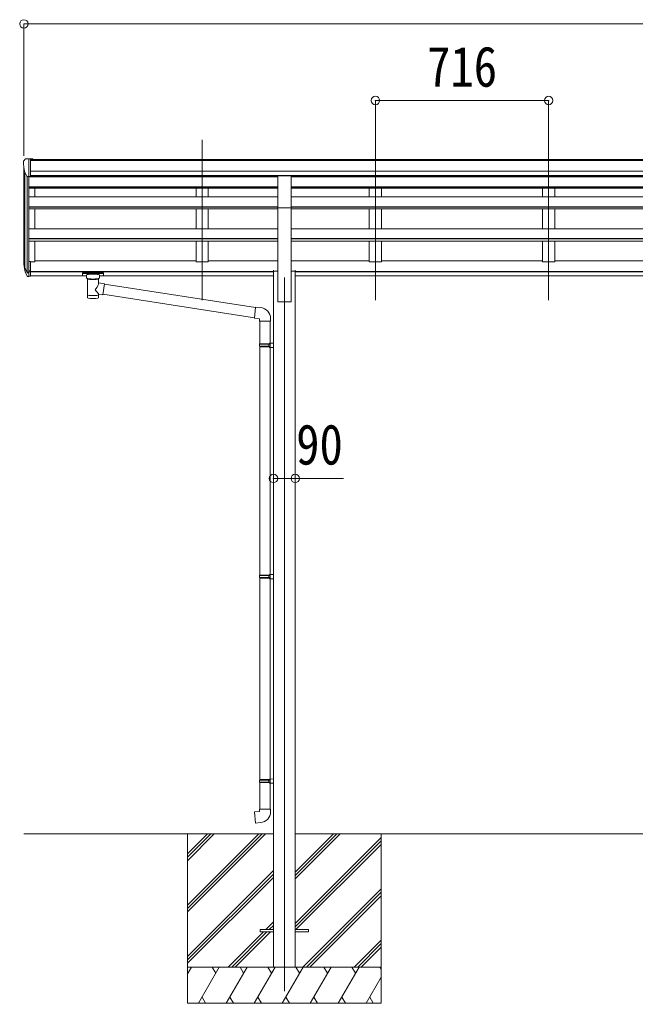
# Model space of a CAD drawing. Units: millimetres at full size. Extents: x -9783 to 33612, y -6828 to 13322.
# Drawn here: x 840 to 3383, y -4198 to -132 of the extents above; entities that cross this region are included whole.
import ezdxf
from ezdxf.enums import TextEntityAlignment as Align

# ---------------------------------------------------------------- set-up
doc = ezdxf.new("R2010")
doc.units = ezdxf.units.MM
doc.header["$LTSCALE"] = 35
doc.header["$PDMODE"] = 32
doc.header["$PDSIZE"] = 35
for name, color, linetype, lineweight in [('0-0_0', 7, 'Continuous', 9), ('0-1_本体', 4, 'Continuous', 9), ('0-2_部品', 7, 'Continuous', 9), ('0-8_PARTS2', 2, 'Continuous', 9), ('0-A_寸法', 6, 'Continuous', 9)]:
    doc.layers.add(name, color=color, linetype=linetype, lineweight=lineweight)
doc.styles.add('ＭＳ ゴシック', font='')
doc.styles.get('ＭＳ ゴシック').set_extended_font_data('MS Gothic')

msp = doc.modelspace()

# ---------------------------------------------------------------- linework, layer by layer
at = {"layer": '0-0_0'}
for p, q in [((857.33, -3498.19), (1888.13, -3498.19)), ((1533.33, -3498.19), (1533.33, -4198.19)), ((1533.33, -3792.37), (1827.51, -3498.19)), ((1533.33, -3806.51), (1841.65, -3498.19)), ((1533.33, -3820.66), (1855.8, -3498.19)), ((1533.33, -3608.52), (1643.66, -3498.19)), ((1533.33, -3594.38), (1629.52, -3498.19)), ((1533.33, -3580.24), (1615.38, -3498.19)), ((1978.53, -3498.19), (4788.13, -3498.19)), ((1978.53, -3683.82), (2164.16, -3498.19)), ((1978.53, -3669.68), (2150.02, -3498.19)), ((1978.53, -3655.54), (2135.88, -3498.19)), ((1978.53, -3867.67), (2333.33, -3512.87)), ((1978.53, -3881.81), (2333.33, -3527.02)), ((2333.33, -3498.19), (2333.33, -4198.19)), ((1980.79, -3893.69), (2333.33, -3541.16)), ((1533.33, -4004.5), (1888.13, -3649.71)), ((1533.33, -4018.64), (1888.13, -3663.85)), ((1533.33, -4032.79), (1888.13, -3677.99)), ((2010.14, -4048.19), (2333.33, -3725)), ((2024.28, -4048.19), (2333.33, -3739.15)), ((2038.43, -4048.19), (2333.33, -3753.29)), ((1856.27, -3893.69), (1888.13, -3861.84)), ((1701.77, -4048.19), (1847.27, -3902.69)), ((1715.92, -4048.19), (1861.42, -3902.69)), ((1730.06, -4048.19), (1875.56, -3902.69)), ((1870.42, -3893.69), (1888.13, -3875.98)), ((1884.56, -3893.69), (1888.13, -3890.12)), ((2222.27, -4048.19), (2333.33, -3937.14)), ((2236.42, -4048.19), (2333.33, -3951.28)), ((2250.56, -4048.19), (2333.33, -3965.42)), ((2333.33, -4048.19), (1533.33, -4048.19)), ((1533.33, -4075.7), (1549.21, -4048.19)), ((1578.08, -4198.19), (1664.68, -4048.19)), ((1649.68, -4074.17), (1634.68, -4048.19)), ((1693.55, -4198.19), (1780.15, -4048.19)), ((1765.15, -4074.18), (1750.15, -4048.19)), ((1809.02, -4198.19), (1895.62, -4048.19)), ((1880.62, -4074.18), (1865.62, -4048.19)), ((1924.49, -4198.19), (2011.09, -4048.19)), ((1996.09, -4074.18), (1981.09, -4048.19)), ((2039.96, -4198.19), (2126.56, -4048.19)), ((2111.56, -4074.18), (2096.56, -4048.19)), ((2155.43, -4198.19), (2242.03, -4048.19)), ((2212.03, -4048.19), (2227.03, -4074.17)), ((2327.5, -4048.19), (2333.33, -4058.29)), ((2270.9, -4198.19), (2333.33, -4090.06)), ((1593.08, -4172.21), (1608.08, -4198.19)), ((1708.55, -4172.21), (1723.55, -4198.19)), ((1824.02, -4172.21), (1839.02, -4198.19)), ((1939.49, -4172.21), (1954.49, -4198.19)), ((2054.96, -4172.21), (2069.96, -4198.19)), ((2170.43, -4172.21), (2185.43, -4198.19)), ((2285.9, -4172.21), (2300.9, -4198.19)), ((1533.33, -4198.19), (2333.33, -4198.19))]:
    msp.add_line(p, q, dxfattribs=at)
at = {"layer": '0-1_本体'}
for p, q in [((883.83, -709.64), (5882.83, -709.64)), ((883.83, -714.99), (5882.83, -714.99)), ((857.33, -1135.38), (857.33, -746.4)), ((861.62, -765.2), (861.62, -1157.95)), ((883.83, -758.52), (5882.83, -758.52)), ((871.33, -780.55), (871.33, -1175.95)), ((877.33, -781.02), (877.33, -1131.52)), ((877.33, -781.57), (1905.83, -781.57)), ((883.83, -776.19), (5882.83, -776.19)), ((883.83, -778.57), (1905.83, -778.57)), ((902.33, -781.57), (902.33, -778.57)), ((1568.33, -778.65), (1568.33, -780.95)), ((1618.33, -778.65), (1618.33, -780.95)), ((1960.83, -778.57), (4805.83, -778.57)), ((1960.83, -781.57), (4805.83, -781.57)), ((2284.33, -778.65), (2284.33, -780.95)), ((2334.33, -778.65), (2334.33, -780.95)), ((3000.33, -778.65), (3000.33, -781.48)), ((3050.33, -778.65), (3050.33, -781.48)), ((1905.83, -823.72), (877.33, -823.72)), ((1905.83, -825.12), (877.33, -825.12)), ((1905.83, -828.89), (877.33, -828.89)), ((902.33, -864.96), (902.33, -828.89)), ((1568.33, -828.89), (1568.33, -864.96)), ((1618.33, -828.89), (1618.33, -864.96)), ((4805.83, -823.72), (1960.83, -823.72)), ((4805.83, -825.12), (1960.83, -825.12)), ((4805.83, -828.89), (1960.83, -828.89)), ((2284.33, -828.89), (2284.33, -864.96)), ((2334.33, -828.89), (2334.33, -864.96)), ((3000.33, -828.89), (3000.33, -864.96)), ((3050.33, -828.89), (3050.33, -864.96)), ((1905.83, -864.96), (877.33, -864.96)), ((4805.83, -864.96), (1960.83, -864.96)), ((1905.83, -905.7), (877.33, -905.7)), ((1905.83, -907.18), (877.33, -907.18)), ((1905.83, -913.98), (877.33, -913.98)), ((902.33, -997.33), (902.33, -913.98)), ((1568.33, -913.98), (1568.33, -997.03)), ((1618.33, -913.98), (1618.33, -997.03)), ((1905.83, -1298.21), (1905.83, -909.98)), ((4805.83, -905.7), (1960.83, -905.7)), ((4805.83, -907.18), (1960.83, -907.18)), ((1960.83, -1298.21), (1960.83, -909.98)), ((4805.83, -913.98), (1960.83, -913.98)), ((2284.33, -913.98), (2284.33, -997.03)), ((2334.33, -913.98), (2334.33, -997.03)), ((3000.33, -913.98), (3000.33, -997.03)), ((3050.33, -913.98), (3050.33, -997.03)), ((877.33, -997.33), (1905.83, -997.33)), ((1960.83, -997.33), (4805.83, -997.33)), ((1905.83, -1036.54), (877.33, -1036.54)), ((1905.83, -1038.01), (877.33, -1038.01)), ((1905.83, -1047.68), (877.33, -1047.68)), ((902.33, -1133.75), (902.33, -1047.68)), ((1568.33, -1047.5), (1568.33, -1133.75)), ((1618.33, -1047.5), (1618.33, -1133.75)), ((4805.83, -1036.54), (1960.83, -1036.54)), ((4805.83, -1038.01), (1960.83, -1038.01)), ((4805.83, -1047.68), (1960.83, -1047.68)), ((2284.33, -1047.5), (2284.33, -1133.75)), ((2334.33, -1047.5), (2334.33, -1133.75)), ((3000.33, -1047.5), (3000.33, -1133.75)), ((3050.33, -1047.5), (3050.33, -1133.75)), ((902.33, -1133.73), (883.83, -1133.73)), ((902.33, -1128.93), (1568.33, -1128.93)), ((1618.33, -1133.73), (1568.33, -1133.73)), ((1618.33, -1128.93), (1905.83, -1128.93)), ((1960.83, -1128.93), (2284.33, -1128.93)), ((2334.33, -1133.73), (2284.33, -1133.73)), ((2334.33, -1128.93), (3000.33, -1128.93)), ((3050.33, -1133.73), (3000.33, -1133.73)), ((3050.33, -1128.93), (3716.33, -1128.93)), ((883.83, -1173.23), (1888.13, -1173.23)), ((883.83, -1174.61), (1888.13, -1174.61)), ((1888.13, -1171.83), (1905.83, -1171.83)), ((1888.33, -1168.19), (1888.33, -4048.19)), ((1960.83, -1171.83), (1978.53, -1171.83)), ((1978.33, -1168.19), (1978.33, -4048.19)), ((1978.53, -1173.23), (4788.13, -1173.23)), ((1978.53, -1174.61), (4788.13, -1174.61)), ((883.83, -1191.79), (1115.33, -1191.79)), ((1169.33, -1191.79), (1888.13, -1191.79)), ((1978.53, -1191.79), (4788.13, -1191.79)), ((1905.83, -1298.21), (1960.83, -1298.21))]:
    msp.add_line(p, q, dxfattribs=at)
at = {"layer": '0-2_部品'}
for p, q in [((855.53, -717.41), (855.53, -718.04)), ((862.44, -708.61), (858.38, -714.42)), ((865.53, -708.04), (863.2, -708.18)), ((865.53, -708.04), (884.03, -708.04)), ((877.53, -781.02), (877.53, -708.04)), ((884.03, -708.04), (894.03, -708.13)), ((884.03, -780.02), (884.03, -708.04)), ((894.03, -709.64), (894.03, -708.13)), ((869.91, -779.21), (860.63, -763.15)), ((877.53, -781.02), (872.32, -780.71)), ((884.03, -780.02), (877.53, -780.02)), ((1906.03, -778.28), (1961.03, -778.28)), ((1906.03, -909.98), (1906.03, -778.28)), ((1961.03, -909.98), (1961.03, -778.28)), ((1906.03, -909.98), (1961.03, -909.98)), ((877.53, -1131.52), (877.53, -1193.4)), ((884.03, -1131.52), (877.53, -1131.52)), ((884.03, -1131.52), (884.03, -1192.58)), ((859.92, -1157.56), (870.09, -1176.73)), ((871.1, -1175.48), (861.34, -1157.06)), ((862.51, -1174.41), (870.09, -1191.9)), ((877.53, -1176.23), (872.4, -1176.23)), ((877.53, -1178.23), (872.69, -1178.23)), ((884.03, -1169.83), (877.53, -1169.83)), ((884.03, -1175.23), (877.53, -1175.23)), ((1101.03, -1179.01), (1184.03, -1179.01)), ((877.53, -1193.4), (872.69, -1193.4)), ((884.03, -1192.58), (877.53, -1192.58)), ((1099.03, -1179.67), (1099.03, -1190.43)), ((1099.03, -1179.87), (1099.03, -1181.41)), ((1101.03, -1181.19), (1184.03, -1181.19)), ((1101.03, -1191.1), (1115.53, -1191.1)), ((1115.53, -1197.91), (1115.53, -1187.63)), ((1119.63, -1202.41), (1119.62, -1282.7)), ((1165.43, -1219.98), (1165.43, -1202.39)), ((1169.53, -1197.91), (1169.53, -1187.63)), ((1169.53, -1191.1), (1184.03, -1191.1)), ((1186.03, -1179.67), (1186.03, -1190.43)), ((1190.65, -1223.89), (1165.43, -1219.97)), ((1190.65, -1223.89), (1183.63, -1269.14)), ((1814.24, -1322.69), (1190.34, -1225.9)), ((1165.45, -1282.7), (1165.43, -1266.07)), ((1165.43, -1266.32), (1183.63, -1269.14)), ((1810.57, -1364.62), (1183.9, -1267.4)), ((1835.25, -1322.51), (1814.42, -1320.68)), ((1830.33, -1378.25), (1876.33, -1378.25)), ((1832.33, -1378.25), (1832.33, -1472.25)), ((1874.33, -1378.25), (1874.33, -1469.69)), ((1876.33, -1378.25), (1876.33, -1367.33)), ((1830.33, -1474.25), (1831.33, -1472.25)), ((1830.33, -1474.25), (1874.33, -1474.25)), ((1830.33, -1474.25), (1830.33, -1482.25)), ((1830.33, -1482.25), (1874.33, -1482.25)), ((1830.33, -1482.25), (1831.33, -1484.25)), ((1831.33, -1472.25), (1874.33, -1472.25)), ((1831.33, -1484.25), (1874.33, -1484.25)), ((1832.33, -1484.25), (1832.33, -2428.44)), ((1869.86, -1474.25), (1869.43, -1472.25)), ((1872.33, -1469.75), (1888.33, -1469.28)), ((1872.33, -1471.75), (1872.33, -1469.75)), ((1872.33, -1471.75), (1874.33, -1471.75)), ((1872.33, -1486.75), (1872.33, -1484.75)), ((1872.33, -1486.75), (1888.33, -1487.22)), ((1874.33, -1486.81), (1874.33, -2425.88)), ((1888.33, -1469.28), (1888.33, -1487.22)), ((1830.33, -2430.44), (1831.33, -2428.44)), ((1830.33, -2430.44), (1874.33, -2430.44)), ((1830.33, -2430.44), (1830.33, -2438.44)), ((1830.33, -2438.44), (1874.33, -2438.44)), ((1830.33, -2438.44), (1831.33, -2440.44)), ((1831.33, -2428.44), (1874.33, -2428.44)), ((1869.86, -2430.44), (1869.43, -2428.44)), ((1872.33, -2425.94), (1888.33, -2425.47)), ((1872.33, -2427.94), (1872.33, -2425.94)), ((1872.33, -2427.94), (1874.33, -2427.94)), ((1888.33, -2425.47), (1888.33, -2443.41)), ((1831.33, -2440.44), (1874.33, -2440.44)), ((1832.33, -2440.44), (1832.33, -3273.6)), ((1872.33, -2442.94), (1872.33, -2440.94)), ((1872.33, -2442.94), (1888.33, -2443.41)), ((1874.33, -2443), (1874.33, -3271.04)), ((1830.33, -3275.6), (1831.33, -3273.6)), ((1830.33, -3275.6), (1874.33, -3275.6)), ((1830.33, -3275.6), (1830.33, -3283.6)), ((1830.33, -3283.6), (1874.33, -3283.6)), ((1830.33, -3283.6), (1831.33, -3285.6)), ((1831.33, -3273.6), (1874.33, -3273.6)), ((1831.33, -3285.6), (1874.33, -3285.6)), ((1832.33, -3285.6), (1832.33, -3395.6)), ((1869.86, -3275.6), (1869.43, -3273.6)), ((1872.33, -3271.1), (1888.33, -3270.63)), ((1872.33, -3273.1), (1872.33, -3271.1)), ((1872.33, -3273.1), (1874.33, -3273.1)), ((1872.33, -3288.1), (1872.33, -3286.1)), ((1872.33, -3288.1), (1888.33, -3288.57)), ((1874.33, -3288.16), (1874.33, -3395.6)), ((1888.33, -3270.63), (1888.33, -3288.57)), ((1830.33, -3395.6), (1876.33, -3395.6)), ((1830.33, -3405.6), (1830.33, -3395.6)), ((1876.33, -3395.6), (1876.33, -3406.52))]:
    msp.add_line(p, q, dxfattribs=at)
at = {"layer": '0-2_部品', "color": 4}
for p, q in [((1833.53, -3893.69), (1833.53, -3902.69)), ((1888.33, -3893.69), (1833.53, -3893.69)), ((1888.33, -3902.69), (1833.53, -3902.69)), ((2033.13, -3893.69), (1978.33, -3893.69))]:
    msp.add_line(p, q, dxfattribs=at)
at = {"layer": '0-2_部品'}
for points in [[(1099.03, -1179.67), (1099.07, -1179.48), (1099.15, -1179.34), (1099.25, -1179.25), (1099.35, -1179.19), (1099.47, -1179.14), (1099.77, -1179.08), (1100.26, -1179.03), (1100.8, -1179.01), (1101.03, -1179.01)], [(1184.03, -1179.01), (1184.38, -1179.01), (1184.91, -1179.04), (1185.36, -1179.09), (1185.67, -1179.17), (1185.84, -1179.27), (1185.96, -1179.4), (1186.02, -1179.58), (1186.03, -1179.67)], [(1099.03, -1190.43), (1099.07, -1190.63), (1099.15, -1190.77), (1099.25, -1190.86), (1099.35, -1190.92), (1099.47, -1190.97), (1099.77, -1191.03), (1100.26, -1191.07), (1100.8, -1191.1), (1101.03, -1191.1)], [(1115.57, -1197.85), (1115.55, -1198.2), (1115.79, -1199.16), (1116.31, -1200.04), (1117.12, -1200.88), (1118.23, -1201.68), (1119.63, -1202.41)], [(1165.43, -1202.39), (1165.66, -1202.3), (1167.02, -1201.56), (1168.13, -1200.72), (1168.89, -1199.85), (1169.35, -1198.95), (1169.52, -1198.07)], [(1184.03, -1191.1), (1184.38, -1191.09), (1184.91, -1191.07), (1185.36, -1191.02), (1185.67, -1190.94), (1185.84, -1190.84), (1185.96, -1190.7), (1186.02, -1190.52), (1186.03, -1190.43)], [(1814.42, -1320.68), (1810.41, -1366.51), (1830.33, -1368.25), (1830.33, -1378.25)], [(1869.86, -1474.25), (1869.86, -1482.25), (1869.43, -1484.25)], [(1872.33, -1484.75), (1874.33, -1484.75), (1874.33, -1471.75)], [(1869.86, -2430.44), (1869.86, -2438.44), (1869.43, -2440.44)], [(1872.33, -2440.94), (1874.33, -2440.94), (1874.33, -2427.94)], [(1869.86, -3275.6), (1869.86, -3283.6), (1869.43, -3285.6)], [(1872.33, -3286.1), (1874.33, -3286.1), (1874.33, -3273.1)], [(1835.25, -3451.34), (1814.42, -3453.17), (1810.41, -3407.34), (1830.33, -3405.6)]]:
    msp.add_lwpolyline(points, dxfattribs=at)
at = {"layer": '0-2_部品', "color": 4}
msp.add_lwpolyline([(2033.13, -3893.69), (2033.13, -3902.69), (1978.33, -3902.69)], dxfattribs=at)
at = {"layer": '0-2_部品'}
for centre, radius, start, end in [((858.53, -717.41), 3, 93, 180), ((1057.53, -718.04), 202, 180, 192.90261), ((863.26, -709.18), 1, 93.5, 145), ((872.51, -777.71), 3, 210, 266.5), ((946.19, -1135.39), 89.07, 174.49576, 194.41188), ((945.48, -1131.11), 88.05, 177.22392, 197.21071), ((990.75, -1138.33), 133.22, 183.27987, 195.71302), ((872.69, -1175.23), 3, 210, 270), ((872.4, -1174.73), 1.5, 210, 270), ((872.69, -1190.4), 3, 210, 270), ((1831.33, -1367.33), 45, 0, 85), ((1831.33, -3406.52), 45, 275, 0)]:
    msp.add_arc(centre, radius, start, end, dxfattribs=at)
for centre, major_axis, ratio, start_param, end_param in [((1101.03, -1181.41), (2, 0), 0.109601, 1.5707963, 3.1415927), ((1142.53, -1187.63), (27, 0), 0.122176, 6.2831853, 9.424778), ((1142.54, -1202.86), (-22.91, 0.42), 0.072511, 0.0008029, 1.5715993), ((1142.54, -1204.48), (-22.91, 0.42), 0.072511, 0.0008029, 1.5715993), ((1142.52, -1202.86), (22.92, 0.42), 0.07247, 4.71158, 6.2823764), ((1142.52, -1204.48), (22.92, 0.42), 0.07247, 4.71158, 6.2823764), ((1153.53, -1197.91), (16, 0), 0.361356, 6.2636979, 6.2831853), ((1184.03, -1181.41), (2, 0), 0.109601, 0, 1.5707963), ((1142.53, -1246.52), (-22.81, -26.62), 0.234429, 1.6855472, 3.1268519), ((1145.09, -1243.87), (20.32, -22.25), 0.045535, 0.0389954, 1.3075346), ((1142.53, -1282.7), (22.92, 0), 0.101955, 3.1415499, 6.2833984), ((1142.53, -1270.26), (22.91, 0), 0.122865, 3.1415927, 6.2831853)]:
    msp.add_ellipse(centre, major_axis=major_axis, ratio=ratio, start_param=start_param, end_param=end_param, dxfattribs=at)
at = {"layer": '0-8_PARTS2'}
for p, q in [((1593.33, -1291.99), (1593.33, -629.46)), ((2309.33, -1291.99), (2309.33, -629.46)), ((3025.33, -1291.99), (3025.33, -629.46)), ((1933.33, -1198.19), (1933.33, -4148.19))]:
    msp.add_line(p, q, dxfattribs=at)
at = {"layer": '0-A_寸法'}
for p, q in [((857.33, -149.84), (857.33, -695.46)), ((857.33, -149.84), (5909.33, -149.84)), ((2309.33, -466.45), (2309.33, -695.46)), ((2309.33, -466.45), (3025.33, -466.45)), ((3025.33, -466.45), (3025.33, -695.46)), ((1888.33, -2028.38), (1978.33, -2028.38)), ((1978.33, -2028.38), (2178.33, -2028.38))]:
    msp.add_line(p, q, dxfattribs=at)
for p in [(857.33, -149.84), (2309.33, -466.45), (3025.33, -466.45), (1888.33, -2028.38), (1978.33, -2028.38)]:
    msp.add_point(p, dxfattribs=at)

# ---------------------------------------------------------------- texts
at = {"layer": '0-A_寸法', "color": 7, "style": 'ＭＳ ゴシック', "width": 0.85}
for s, p in [('716', (2522.96, -459.45)), ('90', (1982.08, -2021.38))]:
    msp.add_text(s, height=166.8, dxfattribs=at).set_placement(p, align=Align.BOTTOM_LEFT)

doc.saveas('drawing.dxf')
